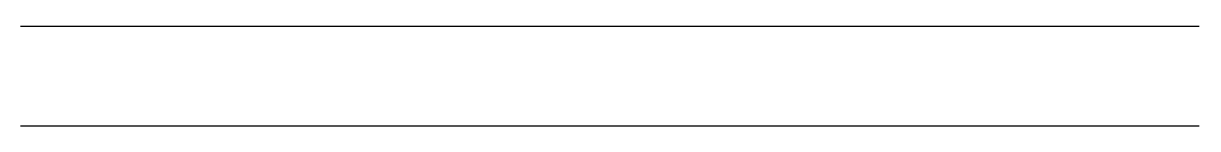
# Model space of a CAD drawing. Header units: metres. Extents: x -65 to 62, y -60 to 37.
# Drawn here: x -1.82 to 28.86, y 34.54 to 37.15 of the extents above; entities that cross this region are included whole.
import ezdxf

# ---------------------------------------------------------------- set-up
doc = ezdxf.new("R2010")
doc.units = ezdxf.units.M
doc.layers.add('AL_Z1.6', color=7, linetype='Continuous')

msp = doc.modelspace()

# ---------------------------------------------------------------- linework, layer by layer
at = {"layer": 'AL_Z1.6'}
for points in [[(-1.9, 37.1533), (-1.7, 37.1533), (-1.5, 37.1533), (-1.3, 37.1533), (-1.1, 37.1533), (-0.9, 37.1533), (-0.7, 37.1533), (-0.5, 37.1533), (-0.3, 37.1533), (-0.1, 37.1533), (0.1, 37.1533), (0.3, 37.1533), (0.5, 37.1533), (0.7, 37.1533), (0.9, 37.1533), (1.1, 37.1533), (1.3, 37.1533), (1.5, 37.1533), (1.7, 37.1533), (1.9, 37.1533), (2.1, 37.1533), (2.3, 37.1533), (2.5, 37.1533), (2.7, 37.1533), (2.9, 37.1533), (3.1, 37.1533), (3.3, 37.1533), (3.5, 37.1533), (3.7, 37.1533), (3.9, 37.1533), (4.1, 37.1533), (4.3, 37.1533), (4.5, 37.1533), (4.7, 37.1533), (4.9, 37.1533), (5.1, 37.1533), (5.3, 37.1533), (5.5, 37.1533), (5.7, 37.1533), (5.9, 37.1533), (6.1, 37.1533), (6.3, 37.1533), (6.5, 37.1533), (6.7, 37.1533), (6.9, 37.1533), (7.1, 37.1533), (7.3, 37.1533), (7.5, 37.1533), (7.7, 37.1533), (7.9, 37.1533), (8.1, 37.1533), (8.3, 37.1533), (8.5, 37.1533), (8.7, 37.1533), (8.9, 37.1533), (9.1, 37.1533), (9.3, 37.1533), (9.5, 37.1533), (9.7, 37.1533), (9.9, 37.1533), (10.1, 37.1533), (10.3, 37.1533), (10.5, 37.1533), (10.7, 37.1533), (10.9, 37.1533), (11.1, 37.1533), (11.3, 37.1533), (11.5, 37.1533), (11.7, 37.1533), (11.9, 37.1533), (12.1, 37.1533), (12.3, 37.1533), (12.5, 37.1533), (12.7, 37.1533), (12.9, 37.1533), (13.1, 37.1533), (13.3, 37.1533), (13.5, 37.1533), (13.7, 37.1533), (13.9, 37.1533), (14.1, 37.1533), (14.3, 37.1533), (14.5, 37.1533), (14.7, 37.1533), (14.9, 37.1533), (15.1, 37.1533), (15.3, 37.1533), (15.5, 37.1533), (15.7, 37.1533), (15.9, 37.1533), (16.1, 37.1533), (16.3, 37.1533), (16.5, 37.1533), (16.7, 37.1533), (16.9, 37.1533), (17.1, 37.1533), (17.3, 37.1533), (17.5, 37.1533), (17.7, 37.1533), (17.9, 37.1533), (18.1, 37.1533), (18.3, 37.1533), (18.5, 37.1533), (18.7, 37.1533), (18.9, 37.1533), (19.1, 37.1533), (19.3, 37.1533), (19.5, 37.1533), (19.7, 37.1533), (19.9, 37.1533), (20.1, 37.1533), (20.3, 37.1533), (20.5, 37.1533), (20.7, 37.1533), (20.9, 37.1533), (21.1, 37.1533), (21.3, 37.1533), (21.5, 37.1533), (21.7, 37.1533), (21.9, 37.1533), (22.1, 37.1533), (22.3, 37.1533), (22.5, 37.1533), (22.7, 37.1533), (22.9, 37.1533), (23.1, 37.1533), (23.3, 37.1533), (23.5, 37.1533), (23.7, 37.1533), (23.9, 37.1533), (24.1, 37.1533), (24.3, 37.1533), (24.5, 37.1533), (24.7, 37.1533), (24.9, 37.1533), (25.1, 37.1533), (25.3, 37.1533), (25.5, 37.1533), (25.7, 37.1533), (25.9, 37.1533), (26.1, 37.1533), (26.3, 37.1533), (26.5, 37.1533), (26.7, 37.1533), (26.9, 37.1533), (27.1, 37.1533), (27.3, 37.1533), (27.5, 37.1533), (27.7, 37.1533), (27.9, 37.1533), (28.1, 37.1533), (28.3, 37.1533), (28.5, 37.1533), (28.7, 37.1533), (28.9, 37.1533)], [(-1.9, 34.53852), (-1.7, 34.53852), (-1.5, 34.53852), (-1.3, 34.53852), (-1.1, 34.53852), (-0.9, 34.53852), (-0.7, 34.53852), (-0.5, 34.53852), (-0.3, 34.53852), (-0.1, 34.53852), (0.1, 34.53852), (0.3, 34.53852), (0.5, 34.53852), (0.7, 34.53852), (0.9, 34.53852), (1.1, 34.53852), (1.3, 34.53852), (1.5, 34.53852), (1.7, 34.53852), (1.9, 34.53852), (2.1, 34.53852), (2.3, 34.53852), (2.5, 34.53852), (2.7, 34.53852), (2.9, 34.53852), (3.1, 34.53852), (3.3, 34.53852), (3.5, 34.53852), (3.7, 34.53852), (3.9, 34.53852), (4.1, 34.53852), (4.3, 34.53852), (4.5, 34.53852), (4.7, 34.53852), (4.9, 34.53852), (5.1, 34.53852), (5.3, 34.53852), (5.5, 34.53852), (5.7, 34.53852), (5.9, 34.53852), (6.1, 34.53852), (6.3, 34.53852), (6.5, 34.53852), (6.7, 34.53852), (6.9, 34.53852), (7.1, 34.53852), (7.3, 34.53852), (7.5, 34.53852), (7.7, 34.53852), (7.9, 34.53852), (8.1, 34.53852), (8.3, 34.53852), (8.5, 34.53852), (8.7, 34.53852), (8.9, 34.53852), (9.1, 34.53852), (9.3, 34.53852), (9.5, 34.53852), (9.7, 34.53852), (9.9, 34.53852), (10.1, 34.53852), (10.3, 34.53852), (10.5, 34.53852), (10.7, 34.53852), (10.9, 34.53852), (11.1, 34.53852), (11.3, 34.53852), (11.5, 34.53852), (11.7, 34.53852), (11.9, 34.53852), (12.1, 34.53852), (12.3, 34.53852), (12.5, 34.53852), (12.7, 34.53852), (12.9, 34.53852), (13.1, 34.53852), (13.3, 34.53852), (13.5, 34.53852), (13.7, 34.53852), (13.9, 34.53852), (14.1, 34.53852), (14.3, 34.53852), (14.5, 34.53852), (14.7, 34.53852), (14.9, 34.53852), (15.1, 34.53852), (15.3, 34.53852), (15.5, 34.53852), (15.7, 34.53852), (15.9, 34.53852), (16.1, 34.53852), (16.3, 34.53852), (16.5, 34.53852), (16.7, 34.53852), (16.9, 34.53852), (17.1, 34.53852), (17.3, 34.53852), (17.5, 34.53852), (17.7, 34.53852), (17.9, 34.53852), (18.1, 34.53852), (18.3, 34.53852), (18.5, 34.53852), (18.7, 34.53852), (18.9, 34.53852), (19.1, 34.53852), (19.3, 34.53852), (19.5, 34.53852), (19.7, 34.53852), (19.9, 34.53852), (20.1, 34.53852), (20.3, 34.53852), (20.5, 34.53852), (20.7, 34.53852), (20.9, 34.53852), (21.1, 34.53852), (21.3, 34.53852), (21.5, 34.53852), (21.7, 34.53852), (21.9, 34.53852), (22.1, 34.53852), (22.3, 34.53852), (22.5, 34.53852), (22.7, 34.53852), (22.9, 34.53852), (23.1, 34.53852), (23.3, 34.53852), (23.5, 34.53852), (23.7, 34.53852), (23.9, 34.53852), (24.1, 34.53852), (24.3, 34.53852), (24.5, 34.53852), (24.7, 34.53852), (24.9, 34.53852), (25.1, 34.53852), (25.3, 34.53852), (25.5, 34.53852), (25.7, 34.53852), (25.9, 34.53852), (26.1, 34.53852), (26.3, 34.53852), (26.5, 34.53852), (26.7, 34.53852), (26.9, 34.53852), (27.1, 34.53852), (27.3, 34.53852), (27.5, 34.53852), (27.7, 34.53852), (27.9, 34.53852), (28.1, 34.53852), (28.3, 34.53852), (28.5, 34.53852), (28.7, 34.53852), (28.9, 34.53852)]]:
    msp.add_lwpolyline(points, dxfattribs=at)

doc.saveas('drawing.dxf')
